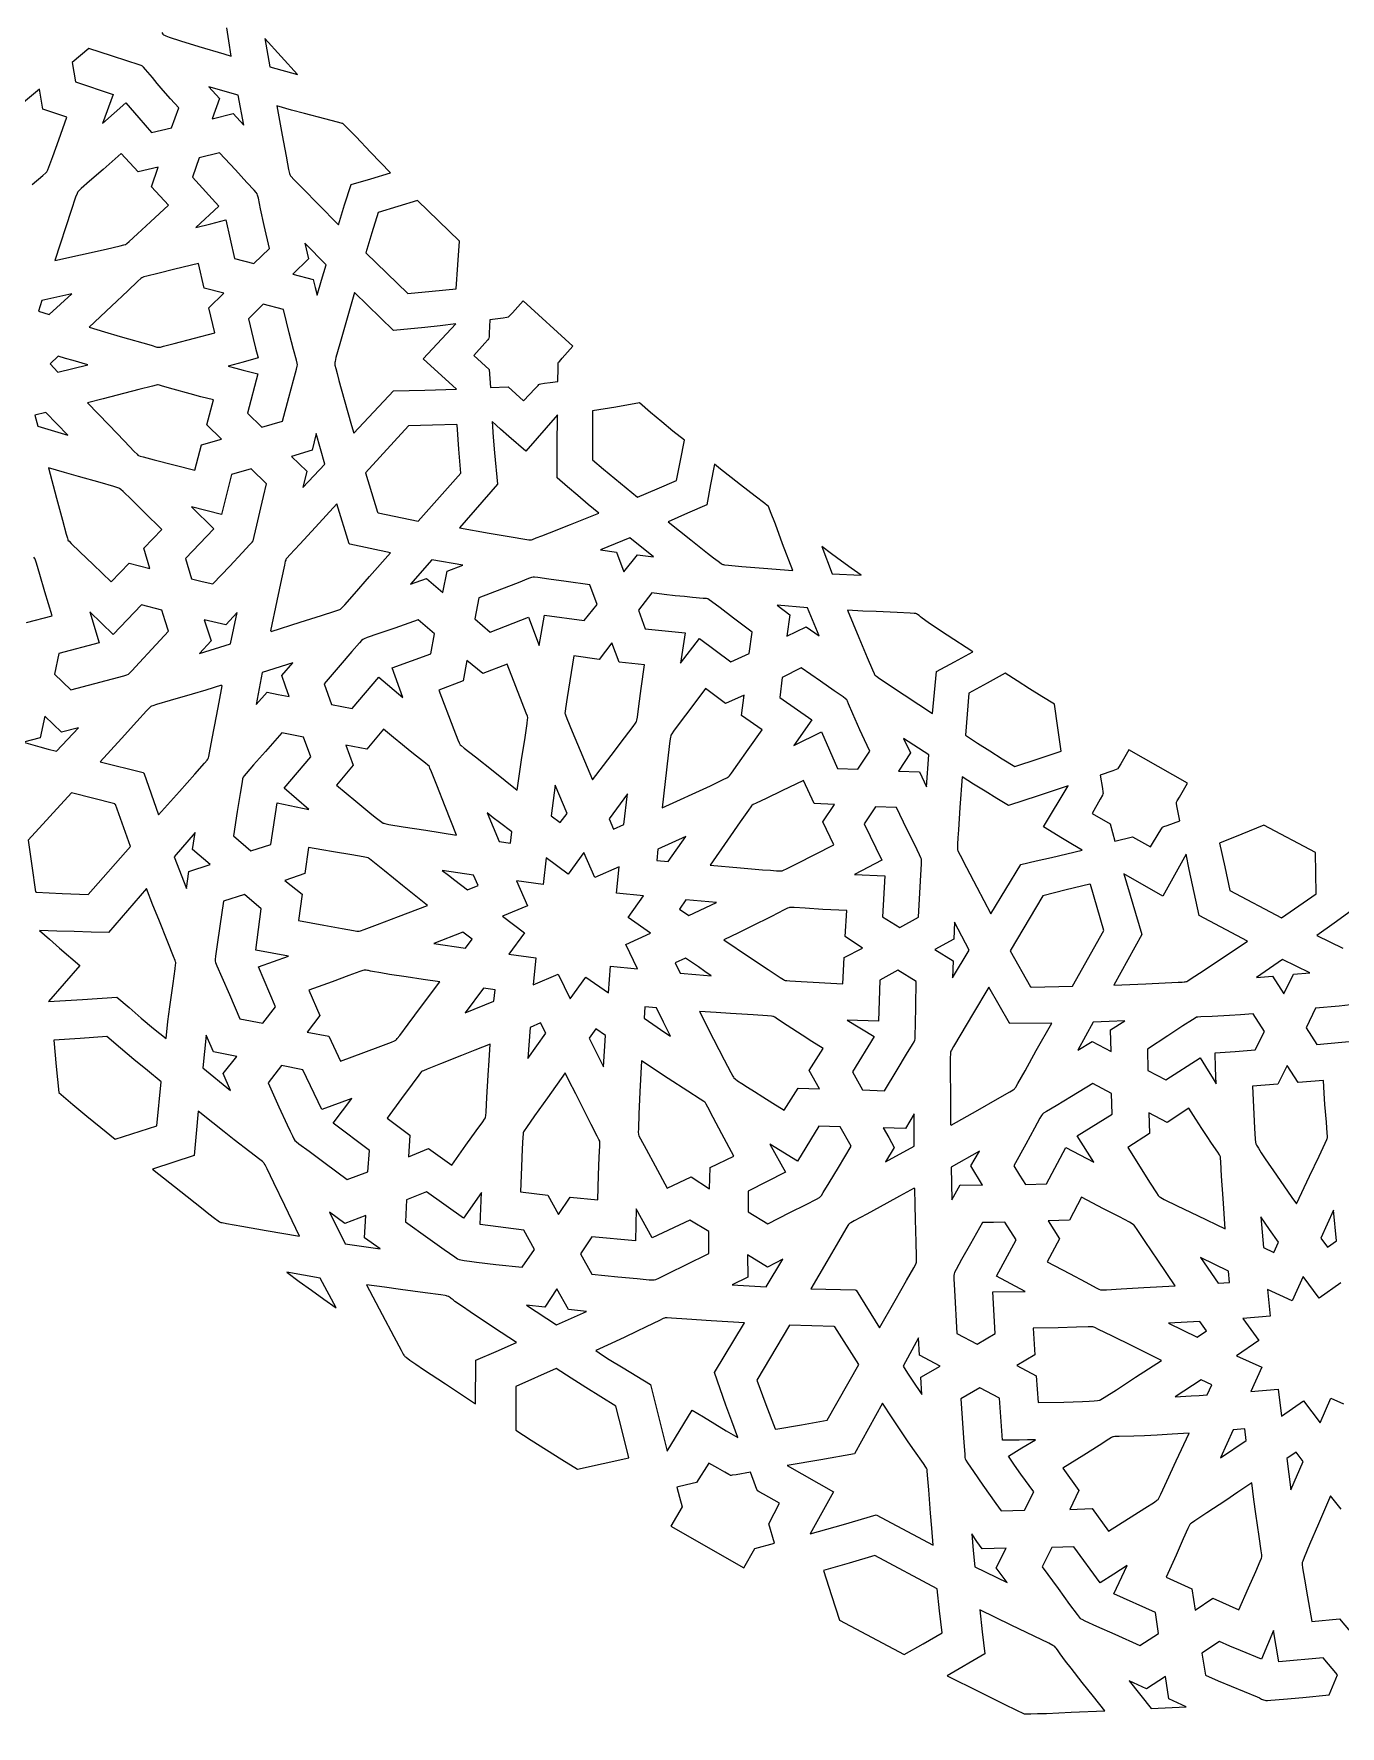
# Model space of a CAD drawing. Extents: x 2600 to 3740, y -1616 to -476.
# Drawn here: x 2845.1 to 2990, y -1498.8 to -1311 of the extents above; entities that cross this region are included whole.
import ezdxf

# ---------------------------------------------------------------- set-up
doc = ezdxf.new("R2010")
doc.units = 0
doc.layers.add('LAYER_1', color=18, linetype='CONTINUOUS')
doc.layers.add('LAYER_2', color=174, linetype='CONTINUOUS')

msp = doc.modelspace()

# ---------------------------------------------------------------- linework, layer by layer
at = {"layer": 'LAYER_1'}
for points in [[(2859.29, -1310.9), (2859.43, -1311.07), (2859.5, -1311.14), (2859.59, -1311.2), (2859.75, -1311.28), (2860.11, -1311.4), (2861.39, -1311.81), (2863.41, -1312.44), (2866.18, -1313.28), (2867.01, -1313.52), (2866.74, -1311.84), (2866.51, -1310.37)], [(2844.93, -1327.77), (2846.12, -1326.75), (2846.45, -1326.45), (2846.54, -1326.35), (2846.59, -1326.3), (2846.67, -1326.14), (2846.79, -1325.82), (2847.21, -1324.65), (2847.87, -1322.81), (2848.79, -1320.3), (2846.12, -1319.39), (2845.75, -1317.18), (2843.97, -1318.66)], [(2844.3, -1376.36), (2847.15, -1375.63), (2846.35, -1372.97), (2845.77, -1371.02), (2845.41, -1369.78), (2845.3, -1369.44), (2845.24, -1369.27), (2845.19, -1369.21), (2845.1, -1369.1)], [(2991.19, -1408.35), (2989.29, -1409.71), (2987.38, -1411.07), (2990.27, -1412.5)], [(2990.05, -1449.61), (2987.63, -1451.33), (2985.88, -1448.91), (2984.65, -1451.61), (2981.9, -1450.37), (2982.2, -1453.32), (2979.18, -1453.58), (2980.96, -1456.01), (2978.49, -1457.71), (2981.29, -1458.98), (2980.06, -1461.67), (2983.1, -1461.42), (2983.46, -1464.4), (2985.91, -1462.69), (2987.75, -1465.15), (2988.93, -1462.43), (2990.34, -1463.03)], [(2990.1, -1474.73), (2988.91, -1473.26), (2987.58, -1476.37), (2986.59, -1478.65), (2985.98, -1480.1), (2985.82, -1480.51), (2985.77, -1480.64), (2985.75, -1480.71), (2985.76, -1480.88), (2985.81, -1481.24), (2986.02, -1482.49), (2986.36, -1484.47), (2986.82, -1487.18), (2989.89, -1486.88), (2991.47, -1488.79)]]:
    msp.add_lwpolyline(points, dxfattribs=at)
for points in [[(2870.73, -1311.58), (2871.27, -1314.72), (2874.36, -1315.57)], [(2861.18, -1319.26), (2860.26, -1318.24), (2859.47, -1317.34), (2858.8, -1316.56), (2858.26, -1315.9), (2857.5, -1314.99), (2857.28, -1314.73), (2857.21, -1314.66), (2857.17, -1314.62), (2857.02, -1314.55), (2856.7, -1314.44), (2855.54, -1314.07), (2853.71, -1313.48), (2851.21, -1312.67), (2849.37, -1314.21), (2849.73, -1316.38), (2853.92, -1317.77), (2852.72, -1320.98), (2855.33, -1318.71), (2856.74, -1320.36), (2857.45, -1321.18), (2858.18, -1321.99), (2860.39, -1321.48)], [(2867.79, -1317.85), (2864.53, -1316.92), (2865.7, -1318.21), (2864.9, -1320.46), (2867.23, -1319.88), (2868.4, -1321.18)], [(2880.29, -1327.77), (2882.48, -1327.13), (2884.68, -1326.48), (2882.46, -1324.18), (2880.85, -1322.49), (2879.83, -1321.43), (2879.53, -1321.14), (2879.44, -1321.05), (2879.38, -1321.01), (2879.31, -1320.98), (2879.19, -1320.94), (2878.79, -1320.83), (2877.37, -1320.47), (2875.12, -1319.88), (2873.68, -1319.5), (2872.05, -1319.05), (2872.64, -1322.27), (2873.08, -1324.63), (2873.24, -1325.48), (2873.37, -1326.11), (2873.47, -1326.53), (2873.5, -1326.65), (2873.53, -1326.72), (2873.57, -1326.79), (2873.66, -1326.88), (2873.94, -1327.19), (2874.98, -1328.26), (2876.63, -1329.94), (2878.88, -1332.24), (2879.58, -1330.01)], [(2858.17, -1328.01), (2858.91, -1325.85), (2856.67, -1326.37), (2854.81, -1324.32), (2852.79, -1326.1), (2851.3, -1327.39), (2850.37, -1328.21), (2850.11, -1328.45), (2849.99, -1328.58), (2849.96, -1328.64), (2849.91, -1328.77), (2849.75, -1329.18), (2849.25, -1330.65), (2847.43, -1336.18), (2853.15, -1334.93), (2854.67, -1334.58), (2855.1, -1334.47), (2855.23, -1334.43), (2855.3, -1334.41), (2855.43, -1334.3), (2855.7, -1334.07), (2856.61, -1333.23), (2858.06, -1331.89), (2860.03, -1330.06)], [(2865.72, -1324.26), (2863.43, -1324.82), (2862.7, -1326.96), (2865.62, -1330.17), (2863.09, -1332.53), (2864.75, -1332.11), (2866.4, -1331.69), (2867.37, -1335.97), (2869.5, -1336.54), (2871.23, -1334.87), (2870.66, -1332.32), (2870.26, -1330.45), (2870.01, -1329.27), (2869.93, -1328.94), (2869.87, -1328.78), (2869.78, -1328.65), (2869.55, -1328.4), (2868.74, -1327.53), (2867.46, -1326.15)], [(2892.32, -1334.03), (2887.67, -1329.53), (2885.49, -1330.21), (2883.3, -1330.87), (2882.61, -1333.11), (2881.94, -1335.35), (2886.6, -1339.87), (2889.28, -1339.6), (2891.96, -1339.32), (2892.14, -1336.67)], [(2877.52, -1336.67), (2875.18, -1334.26), (2875.58, -1336.02), (2873.85, -1337.72), (2876.1, -1338.3), (2876.3, -1339.18), (2876.52, -1340.05), (2877.01, -1338.36)], [(2864.51, -1341.44), (2866.17, -1339.83), (2863.99, -1339.25), (2863.36, -1336.51), (2860.76, -1337.17), (2858.86, -1337.63), (2857.66, -1337.93), (2857.32, -1338.02), (2857.16, -1338.07), (2857.1, -1338.11), (2856.99, -1338.2), (2856.66, -1338.49), (2855.52, -1339.57), (2853.72, -1341.27), (2851.25, -1343.6), (2852.96, -1344.12), (2854.68, -1344.61), (2858.13, -1345.58), (2858.34, -1345.65), (2858.55, -1345.73), (2858.77, -1345.79), (2858.88, -1345.81), (2858.99, -1345.82), (2859.15, -1345.79), (2859.49, -1345.71), (2860.69, -1345.4), (2865.17, -1344.2)], [(2846, -1340.63), (2845.62, -1341.82), (2846.8, -1342.2), (2849.32, -1339.89)], [(2888.29, -1347.12), (2891.92, -1343.23), (2890.19, -1343.44), (2888.46, -1343.62), (2885, -1343.97), (2880.66, -1339.76), (2879.04, -1345.44), (2878.62, -1346.96), (2878.52, -1347.39), (2878.49, -1347.52), (2878.48, -1347.6), (2878.51, -1347.79), (2878.59, -1348.17), (2878.74, -1348.74), (2878.94, -1349.51), (2879.52, -1351.62), (2880.34, -1354.5), (2880.59, -1355.35), (2884.98, -1350.66), (2888.48, -1350.58), (2891.99, -1350.48)], [(2872.79, -1341.63), (2870.55, -1341.05), (2868.92, -1342.65), (2869.44, -1344.83), (2869.7, -1345.91), (2869.98, -1347), (2868.33, -1347.47), (2866.68, -1347.92), (2867.5, -1348.14), (2868.32, -1348.35), (2869.97, -1348.75), (2868.8, -1353.12), (2870.41, -1354.68), (2872.7, -1354), (2873.39, -1351.38), (2873.92, -1349.47), (2874.25, -1348.26), (2874.33, -1347.92), (2874.36, -1347.75), (2874.33, -1347.58), (2874.24, -1347.25), (2873.92, -1346.07), (2873.69, -1345.22), (2873.42, -1344.2), (2873.12, -1343.01)], [(2904.9, -1345.69), (2899.38, -1340.67), (2898.18, -1342), (2897.85, -1342.35), (2897.76, -1342.45), (2897.71, -1342.49), (2897.55, -1342.52), (2897.15, -1342.58), (2895.67, -1342.76), (2895.61, -1344.25), (2895.6, -1344.65), (2895.58, -1344.81), (2895.55, -1344.87), (2895.46, -1344.98), (2895.13, -1345.35), (2893.91, -1346.74), (2895.61, -1348.29), (2895.74, -1350.3), (2897.73, -1350.22), (2899.43, -1351.77), (2900.69, -1350.41), (2901.03, -1350.05), (2901.13, -1349.95), (2901.18, -1349.9), (2901.34, -1349.87), (2901.74, -1349.81), (2902.36, -1349.72), (2903.22, -1349.6), (2903.24, -1348.11), (2903.25, -1347.71), (2903.26, -1347.55), (2903.3, -1347.49), (2903.39, -1347.39), (2903.71, -1347.03)], [(2847.82, -1346.8), (2846.91, -1347.65), (2847.76, -1348.58), (2851.1, -1347.78), (2849.46, -1347.3), (2848.64, -1347.05)], [(2863.7, -1356.66), (2865.93, -1356.03), (2864.29, -1354.44), (2865.02, -1351.67), (2863.65, -1351.31), (2862.45, -1350.99), (2860.58, -1350.46), (2859.4, -1350.12), (2859.06, -1350.03), (2858.9, -1349.99), (2858.82, -1350), (2858.69, -1350.03), (2858.26, -1350.13), (2856.74, -1350.52), (2854.34, -1351.14), (2852.8, -1351.53), (2851.05, -1351.97), (2853.42, -1354.43), (2855.15, -1356.24), (2856.25, -1357.38), (2856.56, -1357.69), (2856.66, -1357.78), (2856.73, -1357.83), (2856.89, -1357.89), (2857.22, -1357.99), (2858.44, -1358.31), (2862.98, -1359.45)], [(2846.46, -1353.07), (2845.24, -1353.35), (2845.55, -1354.58), (2848.88, -1355.56)], [(2903.16, -1360.31), (2903.16, -1356.82), (2903.17, -1353.33), (2899.69, -1357.35), (2897.8, -1355.72), (2896.86, -1354.9), (2895.93, -1354.06), (2896.06, -1355.8), (2896.2, -1357.54), (2896.52, -1361.01), (2892.3, -1365.86), (2895.61, -1366.44), (2898.03, -1366.86), (2899.56, -1367.11), (2900, -1367.17), (2900.13, -1367.19), (2900.21, -1367.19), (2900.29, -1367.17), (2900.41, -1367.13), (2900.83, -1366.98), (2901.46, -1366.75), (2902.3, -1366.42), (2904.62, -1365.49), (2907.77, -1364.21), (2906.6, -1363.25), (2905.45, -1362.28), (2904.3, -1361.29)], [(2917.25, -1356.13), (2915.99, -1355.11), (2914.74, -1354.08), (2913.5, -1353.04), (2912.26, -1352), (2909.67, -1352.45), (2907.07, -1352.88), (2907.05, -1355.59), (2907.05, -1358.3), (2908.29, -1359.35), (2909.54, -1360.39), (2910.79, -1361.42), (2912.05, -1362.44), (2914.22, -1361.53), (2916.37, -1360.61), (2916.81, -1358.37)], [(2876.43, -1355.4), (2875.97, -1357.22), (2873.67, -1357.92), (2875.39, -1359.58), (2874.96, -1361.38), (2877.39, -1358.78), (2876.9, -1357.09)], [(2892.06, -1354.43), (2892.01, -1354.43), (2892.01, -1354.38), (2889.34, -1354.46), (2886.67, -1354.52), (2881.88, -1359.75), (2883.22, -1364.13), (2883.27, -1364.14), (2883.28, -1364.19), (2887.75, -1365.1), (2892.45, -1359.78), (2892.25, -1357.11)], [(2857.31, -1368.1), (2859.32, -1366.03), (2857.36, -1364.12), (2855.93, -1362.71), (2855.02, -1361.83), (2854.76, -1361.59), (2854.63, -1361.48), (2854.55, -1361.45), (2854.43, -1361.4), (2854, -1361.27), (2852.47, -1360.83), (2850.05, -1360.15), (2848.51, -1359.7), (2846.75, -1359.18), (2847.63, -1362.55), (2848.28, -1365.02), (2848.7, -1366.57), (2848.83, -1367.01), (2848.87, -1367.14), (2848.9, -1367.21), (2849.02, -1367.34), (2849.27, -1367.6), (2850.2, -1368.5), (2851.68, -1369.91), (2853.68, -1371.84), (2855.7, -1369.77), (2857.98, -1370.37)], [(2870.93, -1360.96), (2869.23, -1359.3), (2867.04, -1359.94), (2865.94, -1364.39), (2862.58, -1363.54), (2865.08, -1365.96), (2861.93, -1369.27), (2862.59, -1371.51), (2863.77, -1371.8), (2864.96, -1372.08), (2866.83, -1370.09), (2868.21, -1368.64), (2869.07, -1367.71), (2869.31, -1367.45), (2869.42, -1367.31), (2869.47, -1367.15), (2869.56, -1366.8), (2869.84, -1365.57), (2870.29, -1363.62), (2870.59, -1362.37)], [(2920.58, -1358.8), (2920.16, -1361.05), (2919.74, -1363.31), (2917.6, -1364.24), (2915.46, -1365.17), (2917.97, -1367.18), (2919.81, -1368.65), (2920.49, -1369.17), (2920.99, -1369.56), (2921.33, -1369.81), (2921.44, -1369.88), (2921.5, -1369.91), (2921.58, -1369.93), (2921.7, -1369.95), (2922.13, -1370), (2923.63, -1370.13), (2926.02, -1370.32), (2929.28, -1370.59), (2928.15, -1367.62), (2927.34, -1365.44), (2926.82, -1364.06), (2926.66, -1363.68), (2926.61, -1363.56), (2926.57, -1363.5), (2926.44, -1363.38), (2926.16, -1363.15), (2925.11, -1362.35), (2923.47, -1361.08), (2922.43, -1360.27), (2921.25, -1359.33)], [(2880.15, -1367.67), (2880.13, -1367.63), (2880.09, -1367.62), (2878.71, -1363.2), (2876.34, -1365.77), (2874.6, -1367.65), (2873.5, -1368.84), (2873.2, -1369.18), (2873.11, -1369.29), (2873.07, -1369.35), (2873.04, -1369.43), (2873, -1369.56), (2872.9, -1369.99), (2872.57, -1371.52), (2872.06, -1373.96), (2871.37, -1377.29), (2871.45, -1377.27), (2871.44, -1377.35), (2874.66, -1376.33), (2877.03, -1375.58), (2878.51, -1375.1), (2878.93, -1374.95), (2879.05, -1374.9), (2879.12, -1374.86), (2879.19, -1374.81), (2879.28, -1374.71), (2879.59, -1374.38), (2880.66, -1373.16), (2882.34, -1371.24), (2884.65, -1368.61)], [(2911.21, -1366.96), (2907.95, -1368.31), (2909.74, -1368.54), (2910.54, -1370.74), (2912.05, -1368.84), (2913.83, -1369.06)], [(2932.49, -1367.94), (2933.65, -1370.94), (2936.86, -1371.11), (2935.76, -1370.33), (2934.66, -1369.54), (2933.58, -1368.75)], [(2890.94, -1370.65), (2892.69, -1370.01), (2889.24, -1369.4), (2886.9, -1372.1), (2888.66, -1371.47), (2890.47, -1373.02)], [(2906.77, -1372.19), (2904.13, -1371.82), (2902.21, -1371.54), (2900.99, -1371.37), (2900.64, -1371.33), (2900.48, -1371.32), (2900.31, -1371.37), (2899.98, -1371.49), (2898.82, -1371.94), (2896.97, -1372.65), (2894.45, -1373.61), (2894.01, -1375.96), (2895.71, -1377.41), (2899.97, -1375.75), (2901.16, -1378.92), (2901.73, -1375.54), (2906.15, -1376.15), (2907.57, -1374.37)], [(2924.76, -1377.43), (2922.71, -1375.88), (2921.21, -1374.74), (2920.26, -1374.02), (2919.99, -1373.83), (2919.85, -1373.74), (2919.69, -1373.71), (2919.35, -1373.68), (2918.14, -1373.57), (2917.27, -1373.48), (2916.23, -1373.38), (2915.01, -1373.24), (2913.63, -1373.08), (2912.15, -1374.97), (2912.92, -1377.05), (2917.33, -1377.5), (2916.84, -1380.88), (2918.92, -1378.12), (2922.39, -1380.72), (2924.43, -1379.78)], [(2859.31, -1374.99), (2857.05, -1374.39), (2853.9, -1377.7), (2851.31, -1375.19), (2852.36, -1378.62), (2847.89, -1379.8), (2847.39, -1382.07), (2849.22, -1383.84), (2853.85, -1382.61), (2855.09, -1382.27), (2855.43, -1382.16), (2855.6, -1382.1), (2855.72, -1381.99), (2855.97, -1381.73), (2856.84, -1380.81), (2858.19, -1379.33), (2860.05, -1377.33), (2859.67, -1376.16)], [(2867.68, -1375.23), (2866.41, -1376.61), (2863.99, -1376.06), (2864.77, -1378.4), (2863.5, -1379.79), (2866.94, -1378.74)], [(2884.84, -1381.39), (2889.14, -1379.85), (2889.55, -1377.6), (2887.74, -1376.06), (2885.16, -1376.97), (2883.27, -1377.62), (2882.07, -1378.03), (2881.74, -1378.16), (2881.58, -1378.23), (2881.46, -1378.35), (2881.22, -1378.61), (2880.39, -1379.57), (2879.09, -1381.09), (2877.3, -1383.16), (2878.13, -1385.44), (2880.41, -1385.89), (2883.37, -1382.41), (2886.02, -1384.67)], [(2930.9, -1374.73), (2927.54, -1374.45), (2928.94, -1375.5), (2928.61, -1377.88), (2930.77, -1376.83), (2932.2, -1377.83)], [(2945.2, -1381.81), (2947.22, -1380.71), (2949.23, -1379.61), (2946.41, -1377.76), (2945, -1376.82), (2944.3, -1376.34), (2943.61, -1375.86), (2943.44, -1375.72), (2943.27, -1375.59), (2943.1, -1375.46), (2943.01, -1375.41), (2942.91, -1375.37), (2942.84, -1375.35), (2942.72, -1375.34), (2942.3, -1375.31), (2940.83, -1375.25), (2938.51, -1375.15), (2937.03, -1375.08), (2935.33, -1374.99), (2936.59, -1378.01), (2937.51, -1380.22), (2938.11, -1381.61), (2938.28, -1382), (2938.34, -1382.11), (2938.38, -1382.18), (2938.44, -1382.23), (2938.54, -1382.31), (2938.88, -1382.55), (2939.4, -1382.91), (2940.11, -1383.39), (2944.76, -1386.46), (2944.98, -1384.13)], [(2912.83, -1381.05), (2910.01, -1380.75), (2909.22, -1378.62), (2907.79, -1380.45), (2905, -1380.06), (2904.25, -1384.66), (2904.06, -1385.89), (2904.02, -1386.23), (2904.01, -1386.4), (2904.03, -1386.48), (2904.07, -1386.6), (2904.22, -1387.01), (2904.81, -1388.45), (2907.07, -1393.81), (2909.12, -1391.11), (2910.63, -1389.14), (2911.58, -1387.89), (2911.84, -1387.53), (2911.91, -1387.42), (2911.95, -1387.35), (2911.99, -1387.19), (2912.04, -1386.85), (2912.2, -1385.62), (2912.46, -1383.69)], [(2872.6, -1382.25), (2873.84, -1380.84), (2870.44, -1381.92), (2869.75, -1385.47), (2870.99, -1384.07), (2872.21, -1384.33), (2873.43, -1384.57), (2873.01, -1383.41)], [(2897.6, -1380.96), (2894.91, -1382), (2893.12, -1380.57), (2892.74, -1382.84), (2890.02, -1383.86), (2891.68, -1388.22), (2892.13, -1389.37), (2892.27, -1389.7), (2892.35, -1389.85), (2892.4, -1389.91), (2892.5, -1390), (2892.84, -1390.28), (2894.08, -1391.27), (2896.04, -1392.82), (2898.72, -1394.95), (2899.2, -1391.58), (2899.58, -1389.11), (2899.81, -1387.55), (2899.87, -1387.12), (2899.88, -1386.98), (2899.88, -1386.9), (2899.84, -1386.74), (2899.72, -1386.41), (2899.27, -1385.26), (2898.56, -1383.45)], [(2930.22, -1381.4), (2928.09, -1382.44), (2927.82, -1384.67), (2931.37, -1387.17), (2929.39, -1390), (2932.45, -1388.49), (2934.25, -1392.54), (2936.47, -1392.63), (2937.81, -1390.64), (2937.22, -1389.37), (2936.71, -1388.26), (2935.94, -1386.5), (2935.46, -1385.39), (2935.33, -1385.07), (2935.25, -1384.93), (2935.12, -1384.82), (2934.85, -1384.62), (2933.88, -1383.94), (2932.33, -1382.87)], [(2866.01, -1383.38), (2865.93, -1383.4), (2865.94, -1383.32), (2864.19, -1383.85), (2862.66, -1384.31), (2860.25, -1385.01), (2858.73, -1385.45), (2858.3, -1385.59), (2858.17, -1385.63), (2858.1, -1385.67), (2858.04, -1385.72), (2857.94, -1385.81), (2857.62, -1386.14), (2856.53, -1387.33), (2854.82, -1389.23), (2852.46, -1391.81), (2857.23, -1392.99), (2857.25, -1393.04), (2857.3, -1393.05), (2858.94, -1397.71), (2861.26, -1395.09), (2862.97, -1393.19), (2864.04, -1391.98), (2864.34, -1391.63), (2864.42, -1391.52), (2864.46, -1391.45), (2864.49, -1391.38), (2864.52, -1391.24), (2864.61, -1390.81), (2864.9, -1389.24), (2865.36, -1386.76), (2865.66, -1385.18)], [(2923.6, -1386.66), (2923.87, -1384.4), (2921.8, -1385.36), (2919.59, -1383.69), (2917.98, -1385.85), (2916.8, -1387.43), (2916.05, -1388.42), (2915.85, -1388.71), (2915.76, -1388.86), (2915.74, -1388.93), (2915.72, -1389.06), (2915.65, -1389.5), (2915.46, -1391.06), (2914.79, -1396.9), (2920.14, -1394.46), (2921.56, -1393.79), (2921.96, -1393.6), (2922.07, -1393.53), (2922.14, -1393.49), (2922.25, -1393.36), (2922.46, -1393.08), (2923.18, -1392.06), (2924.31, -1390.45), (2925.87, -1388.26)], [(2958.28, -1385.43), (2956.9, -1384.58), (2955.53, -1383.72), (2954.16, -1382.84), (2952.81, -1381.96), (2950.81, -1383.07), (2948.81, -1384.18), (2948.61, -1386.51), (2948.41, -1388.85), (2949.77, -1389.74), (2951.14, -1390.61), (2952.51, -1391.48), (2953.9, -1392.33), (2956.47, -1391.49), (2959.04, -1390.64), (2958.65, -1388.03)], [(2848.2, -1388.54), (2846.33, -1386.73), (2845.82, -1389.16), (2843.98, -1389.64), (2845.79, -1390.15), (2846.7, -1390.4), (2847.62, -1390.64), (2850.06, -1388.03)], [(2872.86, -1394.75), (2875.82, -1391.27), (2875.01, -1389.07), (2872.6, -1388.59), (2870.8, -1390.65), (2869.48, -1392.15), (2868.65, -1393.1), (2868.42, -1393.38), (2868.32, -1393.52), (2868.27, -1393.69), (2868.21, -1394.04), (2868, -1395.31), (2867.68, -1397.31), (2867.25, -1400.04), (2869.19, -1401.7), (2871.39, -1400.97), (2872.11, -1396.38), (2875.61, -1397.1)], [(2883.88, -1388.18), (2882.03, -1390.39), (2879.72, -1389.95), (2880.54, -1392.17), (2878.69, -1394.39), (2880.81, -1396.19), (2882.39, -1397.49), (2882.96, -1397.95), (2883.4, -1398.29), (2883.69, -1398.51), (2883.84, -1398.61), (2883.91, -1398.63), (2884.05, -1398.66), (2884.49, -1398.75), (2886.07, -1399.01), (2888.58, -1399.41), (2892, -1399.96), (2890.72, -1396.76), (2889.8, -1394.41), (2889.21, -1392.92), (2889.04, -1392.51), (2888.98, -1392.38), (2888.94, -1392.31), (2888.81, -1392.2), (2888.53, -1391.97), (2887.54, -1391.19), (2886.83, -1390.62), (2885.98, -1389.93), (2884.99, -1389.12)], [(2944.37, -1391.05), (2941.56, -1389.21), (2942.32, -1390.83), (2940.99, -1392.86), (2943.32, -1392.94), (2944.09, -1394.57)], [(2973.03, -1394.18), (2966.55, -1390.48), (2965.64, -1392.03), (2965.4, -1392.44), (2965.33, -1392.56), (2965.29, -1392.61), (2965.14, -1392.67), (2964.76, -1392.81), (2963.35, -1393.29), (2963.6, -1394.76), (2963.67, -1395.16), (2963.69, -1395.32), (2963.67, -1395.38), (2963.6, -1395.51), (2963.36, -1395.94), (2962.46, -1397.56), (2964.46, -1398.7), (2965, -1400.62), (2966.94, -1400.12), (2968.94, -1401.26), (2969.89, -1399.66), (2970.15, -1399.24), (2970.22, -1399.12), (2970.26, -1399.07), (2970.41, -1399), (2970.79, -1398.87), (2972.19, -1398.36), (2971.9, -1396.89), (2971.83, -1396.49), (2971.81, -1396.33), (2971.84, -1396.27), (2971.9, -1396.15), (2972.14, -1395.73)], [(2902.91, -1394.41), (2902.49, -1397.79), (2903.49, -1398.55), (2904.25, -1397.55)], [(2932.6, -1398.47), (2933.89, -1396.55), (2931.63, -1396.45), (2930.47, -1393.87), (2928.07, -1395.03), (2926.31, -1395.88), (2925.2, -1396.41), (2924.89, -1396.56), (2924.75, -1396.65), (2924.69, -1396.71), (2924.61, -1396.81), (2924.35, -1397.17), (2923.45, -1398.46), (2922.05, -1400.5), (2920.11, -1403.29), (2923.46, -1403.57), (2925.91, -1403.78), (2926.79, -1403.85), (2927.46, -1403.89), (2927.89, -1403.91), (2928.03, -1403.91), (2928.1, -1403.91), (2928.26, -1403.85), (2928.58, -1403.7), (2929.69, -1403.14), (2933.83, -1401.01)], [(2957.07, -1399.03), (2959.81, -1394.48), (2956.5, -1395.58), (2953.18, -1396.65), (2951.89, -1395.87), (2950.6, -1395.08), (2949.32, -1394.29), (2948.68, -1393.88), (2948.05, -1393.47), (2947.8, -1396.87), (2947.64, -1399.35), (2947.59, -1400.26), (2947.55, -1400.93), (2947.54, -1401.37), (2947.54, -1401.51), (2947.55, -1401.59), (2947.58, -1401.66), (2947.63, -1401.78), (2947.82, -1402.17), (2948.54, -1403.55), (2949.69, -1405.72), (2951.25, -1408.69), (2954.57, -1403.19), (2956.27, -1402.81), (2957.97, -1402.42), (2959.66, -1402.02), (2961.36, -1401.6), (2960.28, -1400.97), (2959.2, -1400.33)], [(2854.16, -1396.53), (2854.11, -1396.52), (2854.1, -1396.48), (2849.29, -1395.27), (2844.5, -1400.5), (2844.9, -1403.36), (2845.31, -1406.23), (2845.37, -1406.24), (2845.38, -1406.29), (2848.26, -1406.42), (2851.14, -1406.54), (2855.84, -1401.22)], [(2910.93, -1395.38), (2908.9, -1398.12), (2909.4, -1399.27), (2910.54, -1398.77)], [(2940.77, -1396.89), (2938.45, -1396.8), (2937.19, -1398.71), (2939.14, -1402.72), (2936.11, -1404.31), (2939.48, -1404.46), (2939.22, -1409.02), (2941.13, -1410.2), (2943.23, -1409.05), (2943.36, -1406.35), (2943.47, -1404.38), (2943.53, -1403.13), (2943.55, -1402.78), (2943.54, -1402.61), (2943.48, -1402.45), (2943.33, -1402.14), (2942.79, -1401.03), (2941.93, -1399.28)], [(2898.13, -1399.59), (2896.74, -1398.54), (2896.06, -1398.01), (2895.38, -1397.47), (2896.04, -1399.07), (2896.72, -1400.66), (2897.98, -1400.83)], [(2862.7, -1401.53), (2863, -1399.65), (2860.67, -1402.34), (2862.03, -1405.86), (2862.32, -1403.97), (2864.68, -1403.22)], [(2914.32, -1401.52), (2914.2, -1402.76), (2915.45, -1402.88), (2917.43, -1400.1)], [(2987.25, -1401.87), (2981.52, -1398.84), (2979.07, -1399.83), (2976.61, -1400.82), (2977.17, -1403.45), (2977.74, -1406.08), (2983.48, -1409.12), (2985.4, -1407.79), (2987.32, -1406.45), (2987.27, -1404.16)], [(2875.58, -1401.3), (2875.18, -1404.19), (2872.94, -1404.97), (2874.86, -1406.51), (2874.48, -1409.41), (2877.26, -1409.93), (2879.29, -1410.31), (2880.58, -1410.54), (2880.94, -1410.59), (2881.12, -1410.61), (2881.2, -1410.59), (2881.33, -1410.55), (2881.75, -1410.41), (2883.23, -1409.86), (2885.57, -1408.97), (2888.77, -1407.76), (2886.01, -1405.53), (2884, -1403.9), (2882.72, -1402.87), (2882.35, -1402.59), (2882.24, -1402.51), (2882.17, -1402.47), (2882, -1402.42), (2881.64, -1402.35), (2880.36, -1402.14), (2878.34, -1401.79), (2877.05, -1401.57)], [(2910.76, -1412.07), (2913.48, -1410.84), (2911.01, -1409.1), (2912.73, -1406.69), (2909.74, -1406.4), (2910.02, -1403.46), (2907.31, -1404.63), (2906.11, -1401.88), (2904.35, -1404.26), (2901.94, -1402.45), (2901.61, -1405.41), (2898.62, -1405.02), (2899.84, -1407.79), (2897.08, -1408.93), (2899.53, -1410.77), (2897.77, -1413.15), (2900.78, -1413.56), (2900.5, -1416.56), (2903.27, -1415.37), (2904.59, -1418.11), (2906.31, -1415.7), (2908.83, -1417.46), (2909.05, -1414.49), (2912.06, -1414.79)], [(2974.34, -1408.88), (2973.6, -1405.47), (2973.24, -1403.77), (2972.9, -1402.07), (2970.32, -1406.72), (2965.99, -1404.24), (2966.97, -1407.6), (2967.98, -1410.96), (2964.87, -1416.58), (2966.65, -1416.53), (2968.44, -1416.44), (2972.01, -1416.25), (2972.23, -1416.25), (2972.46, -1416.25), (2972.68, -1416.24), (2972.79, -1416.23), (2972.89, -1416.2), (2972.97, -1416.17), (2973.08, -1416.1), (2973.46, -1415.86), (2974.78, -1415), (2979.68, -1411.7)], [(2893.86, -1404.38), (2892.13, -1404.13), (2890.4, -1403.86), (2891.09, -1404.4), (2891.79, -1404.95), (2893.2, -1406.01), (2894.37, -1405.54)], [(2857.6, -1405.88), (2853.38, -1410.74), (2851.48, -1410.7), (2849.57, -1410.65), (2847.66, -1410.59), (2845.75, -1410.52), (2846.85, -1411.5), (2847.97, -1412.48), (2850.21, -1414.4), (2846.73, -1418.42), (2850.52, -1418.17), (2854.31, -1417.91), (2855.67, -1419.07), (2857.02, -1420.24), (2858.39, -1421.39), (2859.08, -1421.96), (2859.77, -1422.52), (2859.99, -1420.64), (2860.2, -1418.99), (2860.55, -1416.41), (2860.78, -1414.78), (2860.84, -1414.32), (2860.85, -1414.17), (2860.85, -1414.09), (2860.83, -1414.01), (2860.78, -1413.87), (2860.61, -1413.42), (2859.98, -1411.83), (2858.96, -1409.32), (2858.32, -1407.72)], [(2962.27, -1405.43), (2962.22, -1405.44), (2962.2, -1405.39), (2959.6, -1406.03), (2957, -1406.67), (2953.39, -1412.79), (2955.64, -1416.76), (2955.68, -1416.76), (2955.71, -1416.8), (2960.29, -1416.72), (2963.78, -1410.54), (2963.02, -1407.99)], [(2870.01, -1414.55), (2873.35, -1413.39), (2869.74, -1412.71), (2870.33, -1408.11), (2868.47, -1406.53), (2866.15, -1407.28), (2865.74, -1410.06), (2865.45, -1412.09), (2865.27, -1413.38), (2865.23, -1413.74), (2865.22, -1413.92), (2865.27, -1414.09), (2865.42, -1414.45), (2865.95, -1415.69), (2866.81, -1417.64), (2867.97, -1420.31), (2870.5, -1420.8), (2871.93, -1419.01)], [(2917.43, -1407.13), (2916.71, -1408.15), (2917.74, -1408.88), (2920.83, -1407.43)], [(2934.98, -1413.53), (2937.02, -1412.47), (2935.1, -1411.21), (2935.26, -1408.32), (2932.6, -1408.18), (2930.65, -1408.06), (2929.42, -1407.99), (2929.07, -1407.98), (2928.9, -1407.99), (2928.83, -1408.01), (2928.7, -1408.06), (2928.3, -1408.25), (2926.9, -1408.96), (2924.67, -1410.08), (2923.24, -1410.78), (2921.61, -1411.58), (2924.46, -1413.47), (2926.54, -1414.86), (2927.86, -1415.73), (2928.24, -1415.96), (2928.36, -1416.03), (2928.43, -1416.06), (2928.6, -1416.09), (2928.95, -1416.12), (2930.19, -1416.19), (2934.84, -1416.43)], [(2947.19, -1409.61), (2947.13, -1411.47), (2945.02, -1412.65), (2947.05, -1413.89), (2946.99, -1415.76), (2948.84, -1412.71)], [(2892.68, -1410.7), (2889.46, -1411.98), (2892.97, -1412.48), (2893.72, -1411.48)], [(2917.38, -1413.58), (2916.24, -1414.1), (2916.79, -1415.25), (2918.52, -1415.41), (2920.24, -1415.54), (2919.52, -1415.06), (2918.8, -1414.57)], [(2983.59, -1413.73), (2982.14, -1414.74), (2980.68, -1415.73), (2981.58, -1415.66), (2982.48, -1415.59), (2983.72, -1417.55), (2984.81, -1415.38), (2986.6, -1415.21)], [(2875.62, -1417.14), (2876.83, -1419.97), (2875.41, -1421.79), (2877.82, -1422.24), (2879.11, -1425.02), (2881.7, -1424.06), (2883.59, -1423.35), (2884.78, -1422.9), (2885.11, -1422.76), (2885.27, -1422.68), (2885.32, -1422.63), (2885.41, -1422.52), (2885.69, -1422.18), (2886.63, -1420.92), (2888.11, -1418.93), (2890.15, -1416.22), (2888.28, -1415.95), (2886.41, -1415.68), (2884.54, -1415.39), (2883.61, -1415.24), (2882.67, -1415.09), (2882.44, -1415.03), (2882.21, -1414.97), (2882.1, -1414.95), (2881.98, -1414.93), (2881.87, -1414.92), (2881.75, -1414.92), (2881.58, -1414.96), (2881.25, -1415.08), (2880.06, -1415.52), (2878.18, -1416.21)], [(2942.97, -1416.18), (2940.94, -1414.94), (2938.93, -1416.03), (2938.79, -1420.59), (2935.31, -1420.48), (2938.28, -1422.3), (2935.89, -1426.2), (2937.01, -1428.22), (2939.44, -1428.31), (2940.86, -1425.97), (2941.9, -1424.26), (2942.56, -1423.18), (2942.73, -1422.87), (2942.81, -1422.71), (2942.83, -1422.54), (2942.84, -1422.19), (2942.87, -1420.92), (2942.9, -1418.92)], [(2896.26, -1417.1), (2894.98, -1416.91), (2892.95, -1419.66), (2896.14, -1418.36)], [(2953.36, -1420.85), (2953.34, -1420.81), (2953.29, -1420.81), (2951.01, -1416.82), (2949.22, -1419.83), (2947.91, -1422.02), (2947.08, -1423.41), (2946.86, -1423.81), (2946.8, -1423.93), (2946.77, -1424.01), (2946.76, -1424.09), (2946.75, -1424.22), (2946.74, -1424.66), (2946.73, -1426.23), (2946.75, -1428.7), (2946.78, -1432.09), (2946.85, -1432.05), (2946.85, -1432.13), (2949.81, -1430.45), (2951.97, -1429.22), (2953.33, -1428.42), (2953.71, -1428.19), (2953.82, -1428.12), (2953.88, -1428.07), (2953.93, -1428), (2954.01, -1427.89), (2954.24, -1427.49), (2955.03, -1426.08), (2956.27, -1423.85), (2957.99, -1420.8)], [(2914.15, -1419.12), (2912.88, -1418.99), (2912.79, -1420.25), (2914.24, -1421.26), (2914.97, -1421.76), (2915.71, -1422.25), (2914.92, -1420.69)], [(2999.04, -1421.12), (2996.7, -1420.05), (2994.99, -1419.26), (2993.91, -1418.75), (2993.61, -1418.62), (2993.45, -1418.57), (2993.29, -1418.57), (2992.95, -1418.59), (2991.75, -1418.71), (2989.85, -1418.91), (2987.25, -1419.16), (2986.19, -1421.31), (2987.39, -1423.17), (2991.76, -1422.77), (2991.87, -1424.47), (2991.98, -1426.18), (2993.45, -1423.05), (2997.4, -1424.83), (2999.21, -1423.47)], [(2901.31, -1420.76), (2900.14, -1421.27), (2899.9, -1424.71), (2901.88, -1421.93)], [(2931.1, -1426.05), (2932.64, -1423.6), (2931.4, -1422.83), (2930.32, -1422.15), (2928.64, -1421.05), (2927.59, -1420.35), (2927.29, -1420.15), (2927.14, -1420.07), (2927.06, -1420.05), (2926.92, -1420.04), (2926.48, -1420), (2924.88, -1419.9), (2922.36, -1419.75), (2920.76, -1419.64), (2918.92, -1419.52), (2920.5, -1422.6), (2921.66, -1424.86), (2922.4, -1426.29), (2922.61, -1426.68), (2922.69, -1426.8), (2922.73, -1426.86), (2922.87, -1426.98), (2923.16, -1427.19), (2923.62, -1427.49), (2924.24, -1427.9), (2925.02, -1428.4), (2925.96, -1428.99), (2927.06, -1429.68), (2928.33, -1430.46), (2929.87, -1428.01), (2932.24, -1428.11)], [(2964.52, -1421.56), (2966.11, -1420.56), (2964.36, -1420.63), (2963.48, -1420.66), (2962.6, -1420.68), (2960.87, -1423.81), (2962.46, -1422.84), (2964.57, -1423.96)], [(2980.33, -1419.77), (2978.92, -1419.88), (2977.69, -1419.96), (2975.76, -1420.06), (2974.54, -1420.12), (2974.19, -1420.14), (2974.03, -1420.16), (2973.88, -1420.24), (2973.58, -1420.43), (2972.53, -1421.11), (2970.87, -1422.2), (2968.59, -1423.68), (2968.66, -1426.06), (2970.64, -1427.11), (2974.43, -1424.64), (2975.32, -1426.09), (2975.78, -1426.81), (2976.23, -1427.52), (2976.16, -1425.81), (2976.1, -1424.09), (2977.21, -1424.02), (2978.33, -1423.94), (2980.55, -1423.76), (2981.58, -1421.72)], [(2859.24, -1427.3), (2857.72, -1426.07), (2856.21, -1424.82), (2854.71, -1423.57), (2853.21, -1422.3), (2850.26, -1422.5), (2847.32, -1422.69), (2847.6, -1425.6), (2847.89, -1428.51), (2849.43, -1429.82), (2850.98, -1431.11), (2852.55, -1432.4), (2854.12, -1433.67), (2858.74, -1432.18)], [(2866.11, -1426.4), (2867.63, -1424.5), (2865.05, -1423.99), (2864.24, -1422.14), (2863.84, -1425.78), (2866.94, -1428.26)], [(2895.73, -1423.13), (2894.03, -1423.82), (2892.54, -1424.41), (2890.2, -1425.33), (2888.72, -1425.91), (2888.31, -1426.08), (2888.18, -1426.14), (2888.12, -1426.18), (2888, -1426.3), (2887.79, -1426.58), (2887.05, -1427.58), (2885.89, -1429.17), (2884.29, -1431.34), (2886.82, -1433.24), (2886.65, -1435.62), (2888.87, -1434.73), (2891.46, -1436.55), (2893.03, -1434.36), (2894.18, -1432.77), (2894.91, -1431.75), (2895.1, -1431.46), (2895.19, -1431.32), (2895.2, -1431.24), (2895.22, -1431.1), (2895.26, -1430.66), (2895.35, -1429.07), (2895.5, -1426.56), (2895.6, -1424.96)], [(2908.5, -1422.19), (2907.43, -1421.44), (2906.71, -1422.46), (2908.28, -1425.65)], [(2912.5, -1425), (2912.33, -1428.42), (2912.21, -1430.92), (2912.15, -1432.5), (2912.14, -1432.94), (2912.15, -1433.08), (2912.16, -1433.16), (2912.22, -1433.32), (2912.39, -1433.65), (2913.01, -1434.8), (2914, -1436.62), (2915.34, -1439.1), (2917.99, -1437.84), (2920.04, -1439.19), (2920.1, -1436.83), (2922.72, -1435.55), (2921.4, -1433.08), (2920.45, -1431.26), (2919.85, -1430.11), (2919.67, -1429.79), (2919.58, -1429.64), (2919.51, -1429.59), (2919.4, -1429.51), (2919.02, -1429.24), (2917.65, -1428.35), (2915.47, -1426.94)], [(2882.33, -1434.94), (2878.3, -1431.91), (2880.38, -1429.16), (2877.05, -1430.4), (2874.96, -1425.97), (2872.56, -1425.52), (2871.09, -1427.41), (2872.29, -1430.1), (2873.2, -1432.07), (2873.53, -1432.78), (2873.79, -1433.3), (2873.96, -1433.65), (2874.06, -1433.81), (2874.2, -1433.93), (2874.51, -1434.18), (2875.64, -1435.02), (2877.43, -1436.35), (2879.87, -1438.17), (2882.16, -1437.29)], [(2904.03, -1426.31), (2902.08, -1429.08), (2900.64, -1431.1), (2899.74, -1432.39), (2899.5, -1432.76), (2899.43, -1432.87), (2899.39, -1432.94), (2899.37, -1433.11), (2899.34, -1433.47), (2899.27, -1434.75), (2899.19, -1436.76), (2899.07, -1439.52), (2902.11, -1439.89), (2903.29, -1442.05), (2904.58, -1440.12), (2907.65, -1440.41), (2907.74, -1437.68), (2907.82, -1435.68), (2907.86, -1434.42), (2907.87, -1434.06), (2907.86, -1433.89), (2907.78, -1433.71), (2907.6, -1433.34), (2906.93, -1432.04), (2905.87, -1429.98), (2905.2, -1428.66), (2904.45, -1427.15)], [(2988.11, -1427.15), (2985.32, -1427.39), (2984.09, -1425.5), (2983.07, -1427.58), (2980.25, -1427.81), (2980.49, -1432.44), (2980.56, -1433.67), (2980.59, -1434.02), (2980.62, -1434.19), (2980.7, -1434.35), (2980.91, -1434.69), (2981.23, -1435.19), (2981.66, -1435.85), (2982.9, -1437.67), (2984.6, -1440.14), (2985.12, -1440.86), (2986.56, -1437.79), (2987.63, -1435.55), (2988.3, -1434.13), (2988.48, -1433.73), (2988.53, -1433.6), (2988.55, -1433.53), (2988.55, -1433.36), (2988.53, -1433.01), (2988.44, -1431.78), (2988.29, -1429.82), (2988.2, -1428.58)], [(2960.81, -1433.31), (2964.7, -1430.89), (2964.63, -1428.61), (2962.53, -1427.5), (2960.19, -1428.93), (2958.48, -1429.97), (2957.39, -1430.62), (2957.09, -1430.81), (2956.95, -1430.91), (2956.85, -1431.05), (2956.67, -1431.36), (2956.06, -1432.47), (2955.11, -1434.22), (2953.79, -1436.62), (2954.42, -1437.66), (2955.07, -1438.69), (2957.4, -1438.63), (2959.57, -1434.61), (2962.65, -1436.24)], [(2863.34, -1430.58), (2863.11, -1433.04), (2862.88, -1435.49), (2858.29, -1437.01), (2861.4, -1439.5), (2863.69, -1441.31), (2864.52, -1441.96), (2865.15, -1442.44), (2865.56, -1442.75), (2865.7, -1442.84), (2865.78, -1442.88), (2865.86, -1442.91), (2866.01, -1442.94), (2866.48, -1443.04), (2868.19, -1443.34), (2870.89, -1443.8), (2874.58, -1444.43), (2872.93, -1441.02), (2871.73, -1438.52), (2870.97, -1436.95), (2870.75, -1436.51), (2870.67, -1436.37), (2870.63, -1436.3), (2870.48, -1436.17), (2870.18, -1435.93), (2869.07, -1435.08), (2867.32, -1433.74), (2866.21, -1432.87), (2864.95, -1431.87)], [(2973.19, -1430.25), (2970.78, -1431.81), (2968.75, -1430.74), (2968.84, -1433.05), (2966.41, -1434.6), (2968.91, -1438.57), (2969.59, -1439.62), (2969.78, -1439.91), (2969.89, -1440.05), (2969.96, -1440.09), (2970.07, -1440.16), (2970.47, -1440.36), (2971.89, -1441.06), (2974.15, -1442.14), (2977.22, -1443.64), (2976.99, -1440.25), (2976.83, -1437.78), (2976.74, -1436.21), (2976.7, -1435.77), (2976.69, -1435.64), (2976.67, -1435.56), (2976.59, -1435.41), (2976.4, -1435.12), (2975.7, -1434.11), (2975.21, -1433.37), (2974.62, -1432.49), (2973.95, -1431.45)], [(2934.52, -1432.31), (2932.18, -1432.22), (2929.79, -1436.11), (2926.71, -1434.22), (2928.47, -1437.33), (2924.33, -1439.44), (2924.32, -1441.75), (2926.49, -1443.08), (2928.96, -1441.83), (2930.77, -1440.91), (2931.9, -1440.32), (2932.22, -1440.15), (2932.36, -1440.05), (2932.47, -1439.91), (2932.66, -1439.61), (2933.31, -1438.53), (2934.33, -1436.81), (2935.73, -1434.46)], [(2942.72, -1430.88), (2941.76, -1432.5), (2940.53, -1432.47), (2939.3, -1432.43), (2939.91, -1433.51), (2940.53, -1434.59), (2939.57, -1436.21), (2942.74, -1434.45)], [(2949.03, -1436.65), (2949.96, -1435.01), (2946.84, -1436.8), (2946.92, -1440.39), (2947.84, -1438.76), (2950.31, -1438.77)], [(2899.44, -1443.76), (2894.59, -1443.14), (2894.74, -1439.59), (2892.77, -1442.43), (2888.64, -1439.53), (2886.45, -1440.41), (2886.33, -1442.86), (2888.82, -1444.62), (2890.63, -1445.91), (2891.78, -1446.72), (2892.11, -1446.94), (2892.27, -1447.04), (2892.46, -1447.08), (2892.84, -1447.15), (2893.42, -1447.23), (2894.19, -1447.33), (2896.34, -1447.58), (2899.28, -1447.89), (2900.62, -1445.9)], [(2942.8, -1439.16), (2942.73, -1439.2), (2942.73, -1439.12), (2941.12, -1440.01), (2939.71, -1440.78), (2937.49, -1441.98), (2936.09, -1442.74), (2935.7, -1442.96), (2935.58, -1443.03), (2935.52, -1443.08), (2935.47, -1443.14), (2935.39, -1443.26), (2935.15, -1443.64), (2934.33, -1445.04), (2933.05, -1447.25), (2931.28, -1450.27), (2936.21, -1450.39), (2936.24, -1450.43), (2936.29, -1450.43), (2938.89, -1454.61), (2940.61, -1451.57), (2941.89, -1449.35), (2942.69, -1447.94), (2942.9, -1447.54), (2942.96, -1447.42), (2942.99, -1447.34), (2943, -1447.26), (2943.01, -1447.12), (2943, -1446.68), (2942.95, -1445.09), (2942.88, -1442.59), (2942.84, -1440.99)], [(2881.79, -1444.63), (2881.92, -1442.15), (2879.59, -1443.03), (2877.9, -1441.77), (2879.63, -1445.29), (2883.52, -1445.84)], [(2919.95, -1443.93), (2917.86, -1442.65), (2913.68, -1444.63), (2911.92, -1441.41), (2911.85, -1444.94), (2907, -1444.5), (2905.74, -1446.41), (2906.99, -1448.66), (2909.89, -1448.94), (2912.02, -1449.15), (2913.36, -1449.28), (2913.74, -1449.3), (2913.92, -1449.3), (2914.09, -1449.24), (2914.42, -1449.09), (2915.59, -1448.52), (2917.43, -1447.61), (2919.95, -1446.36)], [(2961.29, -1440.11), (2959.94, -1442.67), (2957.58, -1442.73), (2958.86, -1444.72), (2957.5, -1447.27), (2959.96, -1448.58), (2961.76, -1449.55), (2962.9, -1450.16), (2963.22, -1450.32), (2963.39, -1450.39), (2963.47, -1450.39), (2963.6, -1450.4), (2964.06, -1450.39), (2965.67, -1450.3), (2968.21, -1450.15), (2971.69, -1449.95), (2969.75, -1447.11), (2968.35, -1445.02), (2967.46, -1443.71), (2967.2, -1443.34), (2967.12, -1443.23), (2967.07, -1443.17), (2966.92, -1443.08), (2966.61, -1442.9), (2965.49, -1442.31), (2963.71, -1441.39)], [(2989.24, -1441.55), (2987.82, -1444.65), (2988.55, -1445.67), (2989.56, -1444.94)], [(2951.86, -1448.87), (2954.03, -1444.85), (2952.77, -1442.89), (2951.54, -1442.91), (2950.31, -1442.91), (2948.98, -1445.3), (2948, -1447.04), (2947.39, -1448.15), (2947.22, -1448.47), (2947.16, -1448.62), (2947.15, -1448.8), (2947.15, -1449.16), (2947.21, -1450.44), (2947.47, -1455.22), (2949.72, -1456.42), (2951.72, -1455.24), (2951.47, -1450.62), (2955.05, -1450.56)], [(2981.19, -1442.29), (2981.46, -1445.71), (2982.6, -1446.24), (2983.13, -1445.11), (2982.15, -1443.7)], [(2926.48, -1447.87), (2924.26, -1446.51), (2924.28, -1448.98), (2922.57, -1449.84), (2926.34, -1450.06), (2928.18, -1447)], [(2977.59, -1448.34), (2974.47, -1446.81), (2976.44, -1449.67), (2977.7, -1449.59)], [(2876.88, -1449.08), (2873.18, -1448.44), (2874.53, -1449.45), (2875.89, -1450.44), (2877.26, -1451.43), (2878.63, -1452.4)], [(2882.01, -1449.83), (2883.75, -1453.14), (2885.02, -1455.57), (2885.84, -1457.1), (2886.07, -1457.52), (2886.15, -1457.65), (2886.2, -1457.72), (2886.27, -1457.78), (2886.4, -1457.88), (2886.82, -1458.19), (2887.47, -1458.63), (2888.34, -1459.22), (2890.77, -1460.84), (2894.1, -1463.03), (2894.13, -1458.2), (2896.39, -1457.22), (2898.65, -1456.24), (2896.93, -1455.11), (2895.21, -1453.98), (2893.5, -1452.84), (2892.65, -1452.26), (2891.81, -1451.67), (2891.6, -1451.51), (2891.4, -1451.35), (2891.3, -1451.27), (2891.19, -1451.19), (2891.08, -1451.13), (2890.96, -1451.08), (2890.88, -1451.05), (2890.73, -1451.02), (2890.24, -1450.95), (2888.51, -1450.71), (2885.76, -1450.35), (2884.01, -1450.11)], [(2904.39, -1452.58), (2903.11, -1450.28), (2901.78, -1452.31), (2899.75, -1452.1), (2903.07, -1454.28), (2906.41, -1452.78)], [(2920.6, -1459.58), (2923.92, -1454.07), (2920.23, -1453.83), (2917.53, -1453.64), (2915.82, -1453.53), (2915.34, -1453.51), (2915.19, -1453.5), (2915.11, -1453.51), (2915.03, -1453.54), (2914.9, -1453.59), (2914.48, -1453.79), (2913, -1454.51), (2911.93, -1455.02), (2910.65, -1455.64), (2909.15, -1456.35), (2907.42, -1457.14), (2908.17, -1457.63), (2908.93, -1458.11), (2910.45, -1459.05), (2911.97, -1459.98), (2913.5, -1460.91), (2914.42, -1464.6), (2915.36, -1468.28), (2918.1, -1463.73), (2919.36, -1464.5), (2920.62, -1465.27), (2921.89, -1466.02), (2923.17, -1466.76), (2922.51, -1464.97), (2921.86, -1463.18)], [(2933.95, -1454.49), (2933.9, -1454.49), (2933.87, -1454.45), (2928.9, -1454.3), (2925.29, -1460.42), (2926.3, -1463.12), (2927.31, -1465.82), (2927.36, -1465.81), (2927.38, -1465.86), (2930.24, -1465.37), (2933.09, -1464.86), (2936.58, -1458.68)], [(2955.92, -1454.66), (2956.11, -1457.59), (2954.1, -1458.79), (2956.27, -1459.95), (2956.49, -1462.89), (2959.32, -1462.84), (2961.39, -1462.77), (2962.14, -1462.74), (2962.7, -1462.71), (2963.07, -1462.68), (2963.24, -1462.65), (2963.31, -1462.62), (2963.44, -1462.55), (2963.82, -1462.32), (2965.16, -1461.47), (2967.27, -1460.1), (2970.15, -1458.23), (2966.98, -1456.66), (2964.65, -1455.51), (2963.18, -1454.78), (2962.77, -1454.59), (2962.64, -1454.53), (2962.56, -1454.51), (2962.38, -1454.5), (2962.02, -1454.5), (2960.73, -1454.54), (2958.7, -1454.6)], [(2974.41, -1453.9), (2970.93, -1454.09), (2974.1, -1455.64), (2975.15, -1454.95)], [(2943.32, -1457.64), (2943.23, -1455.72), (2941.5, -1458.85), (2942.01, -1459.64), (2942.53, -1460.43), (2943.57, -1462), (2943.46, -1460.1), (2945.62, -1458.87)], [(2909.66, -1463.31), (2907.99, -1462.28), (2906.33, -1461.24), (2904.69, -1460.19), (2903.05, -1459.12), (2898.55, -1461.11), (2898.57, -1465.96), (2900.26, -1467.06), (2901.97, -1468.15), (2903.68, -1469.23), (2905.4, -1470.29), (2908.26, -1469.67), (2911.11, -1469.04), (2910.38, -1466.18)], [(2974.55, -1460.38), (2971.68, -1462.26), (2973.45, -1462.17), (2974.33, -1462.12), (2975.21, -1462.05), (2975.74, -1460.92)], [(2953.18, -1468.84), (2954.69, -1467.94), (2956.2, -1467.02), (2955.29, -1467.05), (2954.37, -1467.06), (2952.54, -1467.08), (2952.19, -1462.41), (2950.03, -1461.27), (2947.92, -1462.5), (2948.24, -1467.33), (2948.34, -1468.62), (2948.37, -1468.98), (2948.4, -1469.15), (2948.48, -1469.29), (2948.65, -1469.57), (2949.3, -1470.54), (2950.35, -1472.05), (2951.8, -1474.11), (2952.38, -1474.92), (2954.97, -1474.85), (2955.99, -1472.8), (2954.57, -1470.83), (2953.87, -1469.84)], [(2939.24, -1462.95), (2936.13, -1468.57), (2932.39, -1469.24), (2928.65, -1469.89), (2933.78, -1472.82), (2931.21, -1477.47), (2933.05, -1476.96), (2934.88, -1476.44), (2938.53, -1475.37), (2944.85, -1478.72), (2944.69, -1476.83), (2944.55, -1475.17), (2944.36, -1472.58), (2944.23, -1470.94), (2944.19, -1470.48), (2944.17, -1470.34), (2944.15, -1470.26), (2944.11, -1470.18), (2944.03, -1470.06), (2943.76, -1469.66), (2942.78, -1468.26), (2942.08, -1467.26), (2941.26, -1466.04), (2940.3, -1464.6)], [(2959.22, -1470.18), (2961.01, -1472.67), (2959.99, -1474.75), (2962.46, -1474.67), (2964.28, -1477.17), (2968.3, -1474.63), (2969.37, -1473.95), (2969.66, -1473.74), (2969.79, -1473.64), (2969.84, -1473.57), (2969.9, -1473.45), (2970.1, -1473.06), (2970.76, -1471.63), (2971.8, -1469.38), (2973.22, -1466.3), (2971.34, -1466.42), (2969.69, -1466.51), (2968.27, -1466.58), (2967.09, -1466.62), (2965.45, -1466.66), (2964.99, -1466.68), (2964.85, -1466.69), (2964.77, -1466.71), (2964.62, -1466.79), (2964.31, -1466.97), (2963.24, -1467.65), (2961.54, -1468.73)], [(2979.41, -1465.83), (2978.11, -1465.93), (2976.69, -1469.04), (2979.56, -1467.09)], [(2926.61, -1476.34), (2927.79, -1474.07), (2926.03, -1473.08), (2925.56, -1472.82), (2925.44, -1472.74), (2925.38, -1472.69), (2925.3, -1472.53), (2925.15, -1472.13), (2924.58, -1470.63), (2922.99, -1470.9), (2922.56, -1470.97), (2922.44, -1470.98), (2922.38, -1470.99), (2922.32, -1470.96), (2922.18, -1470.89), (2921.72, -1470.62), (2920.98, -1470.19), (2919.97, -1469.61), (2918.6, -1471.77), (2917.5, -1472.03), (2916.4, -1472.29), (2916.7, -1473.38), (2917, -1474.48), (2915.74, -1476.61), (2923.84, -1481.23), (2925.06, -1479.08), (2927.25, -1478.51)], [(2985.1, -1468.4), (2984.06, -1469.12), (2984.52, -1472.57), (2985.88, -1469.44)], [(2980.16, -1471.82), (2978.64, -1472.85), (2977.3, -1473.75), (2975.19, -1475.14), (2973.86, -1476.03), (2973.49, -1476.29), (2973.38, -1476.37), (2973.32, -1476.42), (2973.24, -1476.57), (2973.09, -1476.88), (2972.57, -1478.02), (2971.77, -1479.82), (2970.66, -1482.27), (2973.54, -1483.57), (2973.88, -1485.92), (2975.85, -1484.61), (2978.73, -1485.91), (2979.81, -1483.45), (2980.61, -1481.65), (2981.11, -1480.51), (2981.24, -1480.18), (2981.29, -1480.02), (2981.29, -1479.94), (2981.28, -1479.8), (2981.23, -1479.35), (2981, -1477.77), (2980.63, -1475.25), (2980.41, -1473.65)], [(2951.84, -1481.23), (2952.92, -1479.06), (2950.29, -1479.12), (2949.7, -1478.3), (2949.11, -1477.47), (2949.29, -1479.3), (2949.47, -1481.12), (2953.04, -1482.87)], [(2969.49, -1486.19), (2964.89, -1484.12), (2966.36, -1480.99), (2964.86, -1481.94), (2963.36, -1482.89), (2960.44, -1478.92), (2957.99, -1478.99), (2956.93, -1481.14), (2958.69, -1483.54), (2959.97, -1485.29), (2960.79, -1486.4), (2961.02, -1486.7), (2961.15, -1486.84), (2961.31, -1486.94), (2961.67, -1487.11), (2962.95, -1487.7), (2964.98, -1488.61), (2967.75, -1489.86), (2969.82, -1488.52)], [(2945.3, -1483.55), (2938.38, -1479.88), (2935.53, -1480.71), (2932.67, -1481.53), (2933.56, -1484.3), (2934.46, -1487.06), (2941.62, -1490.85), (2943.72, -1489.65), (2945.82, -1488.44), (2945.55, -1486)], [(2950, -1485.9), (2950.29, -1488.34), (2950.58, -1490.77), (2946.4, -1493.23), (2949.97, -1495), (2952.58, -1496.3), (2954.24, -1497.11), (2954.71, -1497.33), (2954.85, -1497.39), (2954.94, -1497.42), (2955.03, -1497.43), (2955.18, -1497.44), (2955.67, -1497.43), (2956.41, -1497.41), (2957.4, -1497.38), (2960.14, -1497.26), (2963.88, -1497.09), (2962.63, -1495.52), (2961.38, -1493.95), (2960.14, -1492.37), (2959.53, -1491.58), (2958.92, -1490.78), (2958.78, -1490.57), (2958.64, -1490.35), (2958.49, -1490.15), (2958.41, -1490.06), (2958.32, -1489.97), (2958.24, -1489.92), (2958.11, -1489.84), (2957.66, -1489.61), (2956.05, -1488.83), (2953.49, -1487.59)], [(2988.08, -1491.22), (2983.18, -1491.67), (2982.59, -1488.18), (2981.24, -1491.37), (2978.91, -1490.4), (2977.75, -1489.91), (2976.6, -1489.4), (2974.65, -1490.7), (2975.04, -1493.15), (2976.46, -1493.77), (2977.9, -1494.38), (2979.33, -1494.97), (2980.77, -1495.56), (2981.01, -1495.67), (2981.24, -1495.79), (2981.36, -1495.85), (2981.48, -1495.89), (2981.61, -1495.93), (2981.73, -1495.96), (2981.92, -1495.96), (2982.3, -1495.93), (2983.67, -1495.81), (2985.82, -1495.61), (2988.76, -1495.34), (2989.66, -1493.11)], [(2970.99, -1495.77), (2970.6, -1493.29), (2968.5, -1494.65), (2966.58, -1493.78), (2969.02, -1496.84), (2972.91, -1496.64)]]:
    msp.add_lwpolyline(points, close=True, dxfattribs=at)
at = {"layer": 'LAYER_2'}
msp.add_lwpolyline([(3169.77, -475.95, 0.414214), (2599.77, -1045.95, 0.414214), (3169.77, -1615.95, 0.414214), (3739.77, -1045.95, 0.414214)], format="xyb", close=True, dxfattribs=at)

doc.saveas('drawing.dxf')
